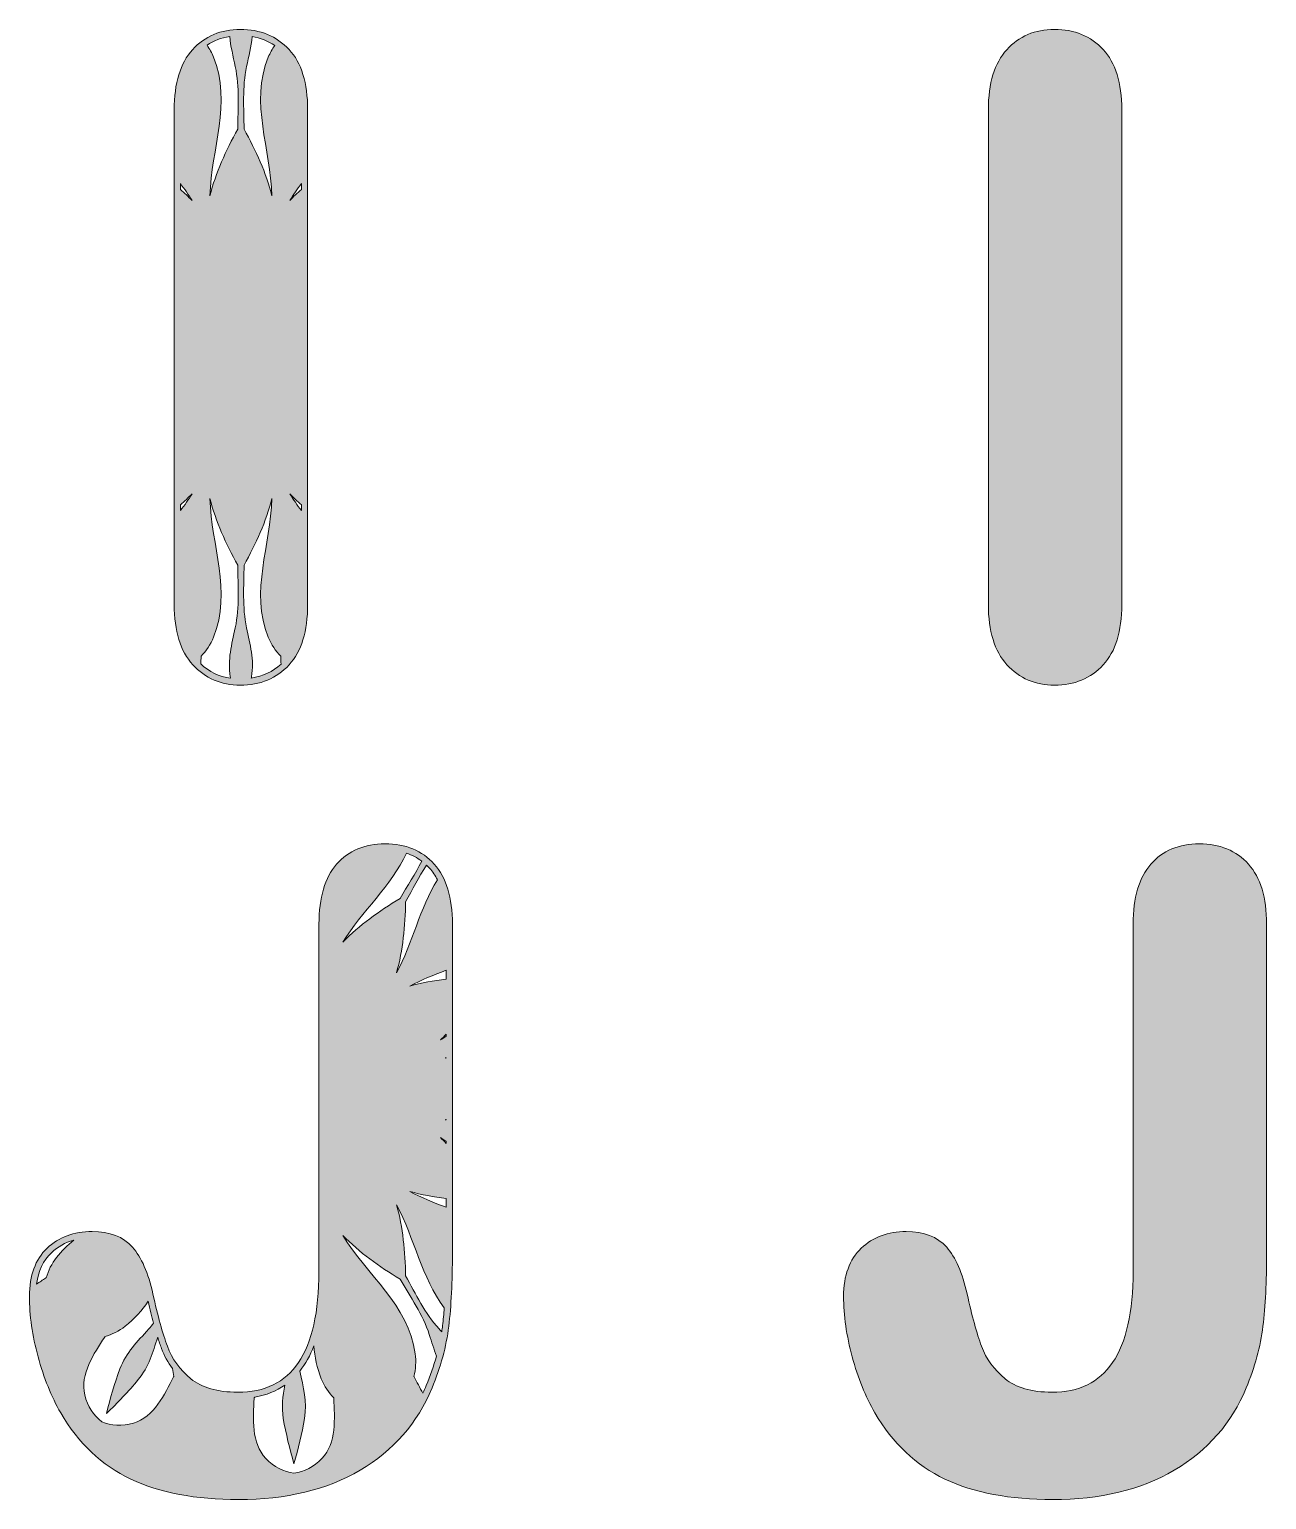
# Model space of a CAD drawing. Extents: x -728 to 2523, y -2539 to -44.
# Drawn here: x 1675 to 2465, y -2539 to -1601 of the extents above; entities that cross this region are included whole.
import ezdxf

# ---------------------------------------------------------------- set-up
doc = ezdxf.new("R2010")
doc.units = 0
doc.header["$MEASUREMENT"] = 0
doc.layers.add('Layer 1', color=7, linetype='Continuous', lineweight=0)

msp = doc.modelspace()

# ---------------------------------------------------------------- hatches: boundary and pattern name
at = {"layer": 'Layer 1', "true_color": 0x04878f, "transparency": 33554687}
h = msp.add_hatch(color=136, dxfattribs=at)
h.dxf.hatch_style = 2
edge = h.paths.add_edge_path()
edge.add_spline(control_points=[(1806.41, -1624.35), (1809.16, -1637.61), (1808.13, -1650.96), (1807.95, -1664.39), (1800.49, -1677.91), (1793.85, -1692.25), (1790.22, -1706.86), (1790.95, -1677.04), (1804.39, -1647.47), (1792.5, -1618.31), (1791.4, -1615.59), (1790, -1613.08), (1788.37, -1610.76), (1792.63, -1607.82), (1797.43, -1605.96), (1802.84, -1605.13), (1803.42, -1611.51), (1805.02, -1617.68), (1806.41, -1624.35)], knot_values=[0, 0, 0, 0, 1, 1, 1, 2, 2, 2, 3, 3, 3, 4, 4, 4, 5, 5, 5, 6, 6, 6, 6], degree=3, periodic=0)
edge = h.paths.add_edge_path()
edge.add_spline(control_points=[(1829.78, -1706.86), (1826.15, -1692.25), (1819.51, -1677.91), (1812.05, -1664.39), (1811.87, -1650.96), (1810.84, -1637.61), (1813.59, -1624.35), (1814.97, -1617.71), (1816.56, -1611.58), (1817.15, -1605.24), (1822.51, -1606.13), (1827.33, -1608), (1831.57, -1610.84), (1829.97, -1613.14), (1828.58, -1615.63), (1827.5, -1618.31), (1815.61, -1647.47), (1829.05, -1677.04), (1829.78, -1706.86)], knot_values=[0, 0, 0, 0, 1, 1, 1, 2, 2, 2, 3, 3, 3, 4, 4, 4, 5, 5, 5, 6, 6, 6, 6], degree=3, periodic=0)
edge = h.paths.add_edge_path()
edge.add_spline(control_points=[(1771.38, -1699.09), (1774.02, -1702.6), (1776.54, -1706.19), (1778.82, -1709.92), (1776.46, -1707.47), (1773.97, -1705.12), (1771.38, -1702.84), (1771.38, -1702.84), (1771.38, -1699.09), (1771.38, -1699.09)], knot_values=[0, 0, 0, 0, 1, 1, 1, 2, 2, 2, 3, 3, 3, 3], degree=3, periodic=0)
edge = h.paths.add_edge_path()
edge.add_spline(control_points=[(1771.38, -1904.17), (1773.97, -1901.9), (1776.46, -1899.54), (1778.82, -1897.1), (1776.54, -1900.83), (1774.02, -1904.41), (1771.38, -1907.92), (1771.38, -1907.92), (1771.38, -1904.17), (1771.38, -1904.17)], knot_values=[0, 0, 0, 0, 1, 1, 1, 2, 2, 2, 3, 3, 3, 3], degree=3, periodic=0)
edge = h.paths.add_edge_path()
edge.add_spline(control_points=[(1784.37, -2005.76), (1784.45, -2004.22), (1784.53, -2002.72), (1784.61, -2001.26), (1784.61, -2001.13), (1784.56, -2001.04), (1784.54, -2000.91), (1787.86, -1997.46), (1790.62, -1993.36), (1792.5, -1988.71), (1804.39, -1959.54), (1790.95, -1929.98), (1790.22, -1900.16), (1793.85, -1914.77), (1800.49, -1929.1), (1807.95, -1942.62), (1808.13, -1956.05), (1809.16, -1969.4), (1806.41, -1982.66), (1804.17, -1993.43), (1801.37, -2002.88), (1803.23, -2014), (1803.28, -2014.31), (1803.33, -2014.61), (1803.39, -2014.92), (1796.08, -2013.83), (1789.71, -2010.76), (1784.37, -2005.76)], knot_values=[0, 0, 0, 0, 1, 1, 1, 2, 2, 2, 3, 3, 3, 4, 4, 4, 5, 5, 5, 6, 6, 6, 7, 7, 7, 8, 8, 8, 9, 9, 9, 9], degree=3, periodic=0)
edge = h.paths.add_edge_path()
edge.add_spline(control_points=[(1816.63, -2014.84), (1816.67, -2014.56), (1816.73, -2014.28), (1816.77, -2014), (1818.63, -2002.88), (1815.83, -1993.43), (1813.59, -1982.66), (1810.84, -1969.4), (1811.87, -1956.05), (1812.05, -1942.62), (1819.51, -1929.1), (1826.15, -1914.77), (1829.78, -1900.16), (1829.05, -1929.98), (1815.61, -1959.54), (1827.5, -1988.71), (1829.38, -1993.36), (1832.14, -1997.46), (1835.46, -2000.91), (1835.44, -2001.04), (1835.39, -2001.13), (1835.39, -2001.26), (1835.47, -2002.75), (1835.56, -2004.29), (1835.64, -2005.86), (1830.38, -2010.69), (1824.02, -2013.7), (1816.63, -2014.84)], knot_values=[0, 0, 0, 0, 1, 1, 1, 2, 2, 2, 3, 3, 3, 4, 4, 4, 5, 5, 5, 6, 6, 6, 7, 7, 7, 8, 8, 8, 9, 9, 9, 9], degree=3, periodic=0)
edge = h.paths.add_edge_path()
edge.add_spline(control_points=[(1848.62, -1907.92), (1845.98, -1904.41), (1843.46, -1900.83), (1841.18, -1897.1), (1843.54, -1899.54), (1846.03, -1901.9), (1848.62, -1904.17), (1848.62, -1904.17), (1848.62, -1907.92), (1848.62, -1907.92)], knot_values=[0, 0, 0, 0, 1, 1, 1, 2, 2, 2, 3, 3, 3, 3], degree=3, periodic=0)
edge = h.paths.add_edge_path()
edge.add_spline(control_points=[(1848.62, -1702.84), (1846.03, -1705.12), (1843.54, -1707.47), (1841.18, -1709.92), (1843.46, -1706.19), (1845.98, -1702.6), (1848.62, -1699.09), (1848.62, -1699.09), (1848.62, -1702.84), (1848.62, -1702.84)], knot_values=[0, 0, 0, 0, 1, 1, 1, 2, 2, 2, 3, 3, 3, 3], degree=3, periodic=0)
edge = h.paths.add_edge_path()
edge.add_spline(control_points=[(1840.74, -1613.44), (1832.8, -1604.94), (1822.33, -1600.63), (1809.59, -1600.63), (1797.2, -1600.63), (1786.95, -1604.99), (1779.11, -1613.6), (1771.32, -1622.14), (1767.38, -1635.02), (1767.38, -1651.88), (1767.38, -1651.88), (1767.38, -1967.86), (1767.38, -1967.86), (1767.38, -1984.71), (1771.37, -1997.64), (1779.25, -2006.27), (1787.18, -2014.97), (1797.38, -2019.37), (1809.59, -2019.37), (1822.33, -2019.37), (1832.81, -2015.01), (1840.74, -2006.42), (1848.63, -1997.86), (1852.62, -1984.89), (1852.62, -1967.86), (1852.62, -1967.86), (1852.62, -1651.88), (1852.62, -1651.88), (1852.62, -1634.84), (1848.62, -1621.91), (1840.74, -1613.44)], knot_values=[0, 0, 0, 0, 1, 1, 1, 2, 2, 2, 3, 3, 3, 4, 4, 4, 5, 5, 5, 6, 6, 6, 7, 7, 7, 8, 8, 8, 9, 9, 9, 10, 10, 10, 10], degree=3, periodic=0)
at = {"layer": 'Layer 1', "true_color": 0x005978, "transparency": 33554687}
h = msp.add_hatch(color=146, dxfattribs=at)
h.dxf.hatch_style = 2
edge = h.paths.add_edge_path()
edge.add_spline(control_points=[(2360.74, -1613.44), (2352.8, -1604.94), (2342.33, -1600.63), (2329.59, -1600.63), (2317.2, -1600.63), (2306.95, -1604.99), (2299.11, -1613.6), (2291.32, -1622.14), (2287.38, -1635.02), (2287.38, -1651.88), (2287.38, -1651.88), (2287.38, -1967.86), (2287.38, -1967.86), (2287.38, -1984.71), (2291.37, -1997.64), (2299.25, -2006.27), (2307.18, -2014.97), (2317.38, -2019.37), (2329.59, -2019.37), (2342.33, -2019.37), (2352.81, -2015.01), (2360.74, -2006.42), (2368.63, -1997.86), (2372.62, -1984.89), (2372.62, -1967.86), (2372.62, -1967.86), (2372.62, -1651.88), (2372.62, -1651.88), (2372.62, -1634.84), (2368.62, -1621.91), (2360.74, -1613.44)], knot_values=[0, 0, 0, 0, 1, 1, 1, 2, 2, 2, 3, 3, 3, 4, 4, 4, 5, 5, 5, 6, 6, 6, 7, 7, 7, 8, 8, 8, 9, 9, 9, 10, 10, 10, 10], degree=3, periodic=0)
at = {"layer": 'Layer 1', "true_color": 0x04878f, "transparency": 33554687}
h = msp.add_hatch(color=136, dxfattribs=at)
h.dxf.hatch_style = 2
edge = h.paths.add_edge_path()
edge.add_spline(control_points=[(1920.74, -2461.03), (1920.69, -2460.9), (1920.59, -2460.85), (1920.51, -2460.74), (1921.67, -2456.1), (1921.99, -2451.17), (1921.31, -2446.21), (1917.01, -2415), (1890.59, -2396.11), (1875.04, -2370.65), (1885.5, -2381.5), (1898.41, -2390.58), (1911.63, -2398.58), (1918.51, -2410.12), (1926.07, -2421.15), (1930.33, -2434.03), (1931.89, -2438.78), (1933.23, -2443.35), (1934.89, -2447.75), (1933.17, -2453.99), (1931.01, -2460.28), (1928.39, -2466.57), (1927.7, -2468.22), (1926.97, -2469.83), (1926.22, -2471.43), (1924.2, -2467.91), (1922.41, -2464.32), (1920.74, -2461.03)], knot_values=[0, 0, 0, 0, 1, 1, 1, 2, 2, 2, 3, 3, 3, 4, 4, 4, 5, 5, 5, 6, 6, 6, 7, 7, 7, 8, 8, 8, 9, 9, 9, 9], degree=3, periodic=0)
edge = h.paths.add_edge_path()
edge.add_spline(control_points=[(1911.63, -2155.56), (1898.41, -2163.55), (1885.5, -2172.63), (1875.04, -2183.48), (1887.22, -2163.54), (1906.06, -2147.63), (1915.73, -2126.68), (1919.31, -2127.85), (1922.57, -2129.53), (1925.49, -2131.7), (1921.41, -2139.92), (1916.36, -2147.62), (1911.63, -2155.56)], knot_values=[0, 0, 0, 0, 1, 1, 1, 2, 2, 2, 3, 3, 3, 4, 4, 4, 4], degree=3, periodic=0)
edge = h.paths.add_edge_path()
edge.add_spline(control_points=[(1930.52, -2136.28), (1932.45, -2138.42), (1934.1, -2140.88), (1935.5, -2143.64), (1924.23, -2161.78), (1919.7, -2184.03), (1909.36, -2203.07), (1913.49, -2188.65), (1914.88, -2172.99), (1915.2, -2157.61), (1919.6, -2149.76), (1923.64, -2141.74), (1928.55, -2134.27), (1929.23, -2134.91), (1929.89, -2135.57), (1930.52, -2136.28)], knot_values=[0, 0, 0, 0, 1, 1, 1, 2, 2, 2, 3, 3, 3, 4, 4, 4, 5, 5, 5, 5], degree=3, periodic=0)
edge = h.paths.add_edge_path()
edge.add_spline(control_points=[(1837.08, -2487.56), (1838.71, -2497.33), (1841.15, -2506.95), (1843.86, -2516.52), (1846.56, -2506.95), (1849, -2497.33), (1850.63, -2487.56), (1852.43, -2476.81), (1849.87, -2467.61), (1847.68, -2457.28), (1851.27, -2452.78), (1854.26, -2447.4), (1856.65, -2441.16), (1857.11, -2448.22), (1858.5, -2455.25), (1861.36, -2462.27), (1863.24, -2466.92), (1866, -2471.02), (1869.31, -2474.46), (1869.3, -2474.6), (1869.25, -2474.69), (1869.25, -2474.82), (1869.92, -2487.27), (1871.18, -2503.3), (1861.78, -2513.13), (1856.6, -2518.56), (1850.38, -2521.73), (1843.86, -2522.59), (1837.33, -2521.73), (1831.12, -2518.56), (1825.93, -2513.13), (1816.53, -2503.3), (1817.79, -2487.27), (1818.47, -2474.82), (1818.47, -2474.69), (1818.41, -2474.6), (1818.4, -2474.46), (1818.58, -2474.28), (1818.75, -2474.08), (1818.92, -2473.9), (1826.2, -2472.66), (1832.59, -2470.12), (1838.11, -2466.29), (1836.71, -2473.23), (1835.82, -2480.01), (1837.08, -2487.56)], knot_values=[0, 0, 0, 0, 1, 1, 1, 2, 2, 2, 3, 3, 3, 4, 4, 4, 5, 5, 5, 6, 6, 6, 7, 7, 7, 8, 8, 8, 9, 9, 9, 10, 10, 10, 11, 11, 11, 12, 12, 12, 13, 13, 13, 14, 14, 14, 15, 15, 15, 15], degree=3, periodic=0)
edge = h.paths.add_edge_path()
edge.add_spline(control_points=[(1744.47, -2462.74), (1751.25, -2454.51), (1753.7, -2445.48), (1756.85, -2435.68), (1757.66, -2438.27), (1758.48, -2440.67), (1759.28, -2442.86), (1760.99, -2447.47), (1763.35, -2451.76), (1766.3, -2455.71), (1766.49, -2457.42), (1766.79, -2459.1), (1767.2, -2460.74), (1767.12, -2460.85), (1767.03, -2460.9), (1766.97, -2461.03), (1761.33, -2472.14), (1754.4, -2486.65), (1741.35, -2490.47), (1734.15, -2492.58), (1727.17, -2492.22), (1721.1, -2489.7), (1715.88, -2485.69), (1712.08, -2479.83), (1710.29, -2472.54), (1707.07, -2459.32), (1716.18, -2446.08), (1722.98, -2435.63), (1723.06, -2435.51), (1723.12, -2435.39), (1723.17, -2435.27), (1727.74, -2433.95), (1732.16, -2431.77), (1736.1, -2428.71), (1742.09, -2424.05), (1746.83, -2418.64), (1750.76, -2412.74), (1751.92, -2417.78), (1753.08, -2422.45), (1754.24, -2426.73), (1753.26, -2427.99), (1752.23, -2429.22), (1751.16, -2430.42), (1743.85, -2438.62), (1736.69, -2445.42), (1732.74, -2455.97), (1729.27, -2465.25), (1726.58, -2474.8), (1724.12, -2484.43), (1731.26, -2477.5), (1738.18, -2470.39), (1744.47, -2462.74)], knot_values=[0, 0, 0, 0, 1, 1, 1, 2, 2, 2, 3, 3, 3, 4, 4, 4, 5, 5, 5, 6, 6, 6, 7, 7, 7, 8, 8, 8, 9, 9, 9, 10, 10, 10, 11, 11, 11, 12, 12, 12, 13, 13, 13, 14, 14, 14, 15, 15, 15, 16, 16, 16, 17, 17, 17, 17], degree=3, periodic=0)
edge = h.paths.add_edge_path()
edge.add_spline(control_points=[(1703.28, -2373.72), (1699.27, -2376.89), (1695.55, -2380.53), (1692.21, -2384.83), (1689.15, -2388.77), (1686.97, -2393.18), (1685.65, -2397.75), (1685.53, -2397.81), (1685.41, -2397.86), (1685.29, -2397.94), (1683.43, -2399.15), (1681.47, -2400.44), (1679.44, -2401.72), (1680.63, -2393.35), (1683.81, -2386.66), (1688.94, -2381.79), (1693, -2377.95), (1697.8, -2375.26), (1703.28, -2373.72)], knot_values=[0, 0, 0, 0, 1, 1, 1, 2, 2, 2, 3, 3, 3, 4, 4, 4, 5, 5, 5, 6, 6, 6, 6], degree=3, periodic=0)
edge = h.paths.add_edge_path()
edge.add_spline(control_points=[(1938.78, -2428.24), (1938.62, -2429.58), (1938.42, -2430.92), (1938.22, -2432.27), (1937.66, -2431.66), (1937.11, -2431.04), (1936.56, -2430.42), (1927.53, -2420.32), (1921.76, -2408.24), (1915.2, -2396.52), (1914.88, -2381.14), (1913.49, -2365.48), (1909.36, -2351.06), (1920.95, -2372.4), (1925.23, -2397.77), (1939.9, -2416.86), (1939.59, -2420.88), (1939.22, -2424.68), (1938.78, -2428.24)], knot_values=[0, 0, 0, 0, 1, 1, 1, 2, 2, 2, 3, 3, 3, 4, 4, 4, 5, 5, 5, 6, 6, 6, 6], degree=3, periodic=0)
edge = h.paths.add_edge_path()
edge.add_spline(control_points=[(1941.09, -2352.73), (1933.15, -2349.73), (1925.26, -2346.59), (1917.85, -2342.57), (1925.34, -2344.71), (1933.16, -2346.11), (1941.09, -2347.01), (1941.09, -2347.01), (1941.09, -2352.73), (1941.09, -2352.73)], knot_values=[0, 0, 0, 0, 1, 1, 1, 2, 2, 2, 3, 3, 3, 3], degree=3, periodic=0)
edge = h.paths.add_edge_path()
edge.add_spline(control_points=[(1941.09, -2311.93), (1939.9, -2310.68), (1938.69, -2309.45), (1937.44, -2308.25), (1938.68, -2309), (1939.89, -2309.79), (1941.09, -2310.59), (1941.09, -2310.59), (1941.09, -2311.93), (1941.09, -2311.93)], knot_values=[0, 0, 0, 0, 1, 1, 1, 2, 2, 2, 3, 3, 3, 3], degree=3, periodic=0)
edge = h.paths.add_edge_path()
edge.add_spline(control_points=[(1941.09, -2296.82), (1940.9, -2296.83), (1940.7, -2296.84), (1940.51, -2296.85), (1940.7, -2296.8), (1940.9, -2296.74), (1941.09, -2296.69), (1941.09, -2296.69), (1941.09, -2296.82), (1941.09, -2296.82)], knot_values=[0, 0, 0, 0, 1, 1, 1, 2, 2, 2, 3, 3, 3, 3], degree=3, periodic=0)
edge = h.paths.add_edge_path()
edge.add_spline(control_points=[(1941.09, -2257.44), (1940.9, -2257.39), (1940.7, -2257.33), (1940.51, -2257.28), (1940.7, -2257.29), (1940.9, -2257.3), (1941.09, -2257.31), (1941.09, -2257.31), (1941.09, -2257.44), (1941.09, -2257.44)], knot_values=[0, 0, 0, 0, 1, 1, 1, 2, 2, 2, 3, 3, 3, 3], degree=3, periodic=0)
edge = h.paths.add_edge_path()
edge.add_spline(control_points=[(1941.09, -2243.54), (1939.89, -2244.34), (1938.68, -2245.13), (1937.44, -2245.88), (1938.69, -2244.69), (1939.9, -2243.45), (1941.09, -2242.2), (1941.09, -2242.2), (1941.09, -2243.54), (1941.09, -2243.54)], knot_values=[0, 0, 0, 0, 1, 1, 1, 2, 2, 2, 3, 3, 3, 3], degree=3, periodic=0)
edge = h.paths.add_edge_path()
edge.add_spline(control_points=[(1941.09, -2207.12), (1933.16, -2208.02), (1925.34, -2209.42), (1917.85, -2211.56), (1925.26, -2207.54), (1933.15, -2204.4), (1941.09, -2201.4), (1941.09, -2201.4), (1941.09, -2207.12), (1941.09, -2207.12)], knot_values=[0, 0, 0, 0, 1, 1, 1, 2, 2, 2, 3, 3, 3, 3], degree=3, periodic=0)
edge = h.paths.add_edge_path()
edge.add_spline(control_points=[(1933.49, -2133.6), (1925.75, -2124.99), (1915.17, -2120.63), (1902.05, -2120.63), (1889.1, -2120.63), (1878.7, -2125), (1871.15, -2133.62), (1863.65, -2142.16), (1859.83, -2155.03), (1859.83, -2171.87), (1859.83, -2171.87), (1859.83, -2393.74), (1859.83, -2393.74), (1859.83, -2419.56), (1855.42, -2439.13), (1846.71, -2451.91), (1838.04, -2464.62), (1825.36, -2470.8), (1807.94, -2470.8), (1794.98, -2470.8), (1784.92, -2467.92), (1778.03, -2462.23), (1771.04, -2456.47), (1766, -2449.48), (1763.03, -2441.47), (1759.98, -2433.22), (1756.89, -2421.98), (1753.81, -2408.08), (1750.83, -2394.68), (1746.44, -2384.62), (1740.77, -2378.19), (1734.93, -2371.57), (1726.23, -2368.21), (1714.92, -2368.21), (1703.32, -2368.21), (1693.67, -2371.8), (1686.19, -2378.88), (1678.7, -2386), (1674.91, -2396.33), (1674.91, -2409.61), (1674.91, -2421.78), (1676.76, -2434.75), (1680.44, -2448.16), (1684.11, -2461.58), (1688.97, -2473.61), (1694.88, -2483.93), (1706.15, -2503.35), (1721.21, -2517.61), (1739.66, -2526.32), (1757.98, -2534.98), (1781.15, -2539.37), (1808.49, -2539.37), (1838.8, -2539.37), (1864.92, -2533.06), (1886.1, -2520.63), (1907.36, -2508.15), (1922.83, -2490.47), (1932.07, -2468.1), (1937.59, -2454.86), (1941.18, -2441.62), (1942.75, -2428.73), (1944.3, -2415.92), (1945.09, -2400.19), (1945.09, -2381.98), (1945.09, -2381.98), (1945.09, -2171.87), (1945.09, -2171.87), (1945.09, -2155.02), (1941.19, -2142.15), (1933.49, -2133.6)], knot_values=[0, 0, 0, 0, 1, 1, 1, 2, 2, 2, 3, 3, 3, 4, 4, 4, 5, 5, 5, 6, 6, 6, 7, 7, 7, 8, 8, 8, 9, 9, 9, 10, 10, 10, 11, 11, 11, 12, 12, 12, 13, 13, 13, 14, 14, 14, 15, 15, 15, 16, 16, 16, 17, 17, 17, 18, 18, 18, 19, 19, 19, 20, 20, 20, 21, 21, 21, 22, 22, 22, 23, 23, 23, 23], degree=3, periodic=0)
at = {"layer": 'Layer 1', "true_color": 0x005978, "transparency": 33554687}
h = msp.add_hatch(color=146, dxfattribs=at)
h.dxf.hatch_style = 2
edge = h.paths.add_edge_path()
edge.add_spline(control_points=[(2453.49, -2133.6), (2445.75, -2124.99), (2435.17, -2120.63), (2422.05, -2120.63), (2409.1, -2120.63), (2398.7, -2125), (2391.15, -2133.62), (2383.65, -2142.16), (2379.83, -2155.03), (2379.83, -2171.87), (2379.83, -2171.87), (2379.83, -2393.74), (2379.83, -2393.74), (2379.83, -2419.56), (2375.42, -2439.13), (2366.71, -2451.91), (2358.04, -2464.62), (2345.36, -2470.8), (2327.94, -2470.8), (2314.98, -2470.8), (2304.92, -2467.92), (2298.03, -2462.23), (2291.04, -2456.47), (2286, -2449.48), (2283.03, -2441.47), (2279.98, -2433.22), (2276.89, -2421.98), (2273.81, -2408.08), (2270.83, -2394.68), (2266.44, -2384.62), (2260.77, -2378.19), (2254.93, -2371.57), (2246.23, -2368.21), (2234.92, -2368.21), (2223.32, -2368.21), (2213.67, -2371.8), (2206.19, -2378.88), (2198.7, -2386), (2194.91, -2396.33), (2194.91, -2409.61), (2194.91, -2421.78), (2196.76, -2434.75), (2200.44, -2448.16), (2204.11, -2461.58), (2208.97, -2473.61), (2214.88, -2483.93), (2226.15, -2503.35), (2241.21, -2517.61), (2259.66, -2526.32), (2277.98, -2534.98), (2301.15, -2539.37), (2328.49, -2539.37), (2358.8, -2539.37), (2384.92, -2533.06), (2406.1, -2520.63), (2427.36, -2508.15), (2442.83, -2490.47), (2452.07, -2468.1), (2457.59, -2454.86), (2461.18, -2441.62), (2462.75, -2428.73), (2464.3, -2415.92), (2465.09, -2400.19), (2465.09, -2381.98), (2465.09, -2381.98), (2465.09, -2171.87), (2465.09, -2171.87), (2465.09, -2155.02), (2461.19, -2142.15), (2453.49, -2133.6)], knot_values=[0, 0, 0, 0, 1, 1, 1, 2, 2, 2, 3, 3, 3, 4, 4, 4, 5, 5, 5, 6, 6, 6, 7, 7, 7, 8, 8, 8, 9, 9, 9, 10, 10, 10, 11, 11, 11, 12, 12, 12, 13, 13, 13, 14, 14, 14, 15, 15, 15, 16, 16, 16, 17, 17, 17, 18, 18, 18, 19, 19, 19, 20, 20, 20, 21, 21, 21, 22, 22, 22, 23, 23, 23, 23], degree=3, periodic=0)

# ---------------------------------------------------------------- linework, layer by layer
at = {"layer": 'Layer 1'}
for points, knots in [([(1840.74, -1613.44), (1832.8, -1604.94), (1822.33, -1600.63), (1809.59, -1600.63), (1797.2, -1600.63), (1786.95, -1604.99), (1779.11, -1613.6), (1771.32, -1622.14), (1767.38, -1635.02), (1767.38, -1651.88), (1767.38, -1651.88), (1767.38, -1967.86), (1767.38, -1967.86), (1767.38, -1984.71), (1771.37, -1997.64), (1779.25, -2006.27), (1787.18, -2014.97), (1797.38, -2019.37), (1809.59, -2019.37), (1822.33, -2019.37), (1832.81, -2015.01), (1840.74, -2006.42), (1848.63, -1997.86), (1852.62, -1984.89), (1852.62, -1967.86), (1852.62, -1967.86), (1852.62, -1651.88), (1852.62, -1651.88), (1852.62, -1634.84), (1848.62, -1621.91), (1840.74, -1613.44)], [0, 0, 0, 0, 1, 1, 1, 2, 2, 2, 3, 3, 3, 4, 4, 4, 5, 5, 5, 6, 6, 6, 7, 7, 7, 8, 8, 8, 9, 9, 9, 10, 10, 10, 10]), ([(1806.41, -1624.35), (1809.16, -1637.61), (1808.13, -1650.96), (1807.95, -1664.39), (1800.49, -1677.91), (1793.85, -1692.25), (1790.22, -1706.86), (1790.95, -1677.04), (1804.39, -1647.47), (1792.5, -1618.31), (1791.4, -1615.59), (1790, -1613.08), (1788.37, -1610.76), (1792.63, -1607.82), (1797.43, -1605.96), (1802.84, -1605.13), (1803.42, -1611.51), (1805.02, -1617.68), (1806.41, -1624.35)], [0, 0, 0, 0, 1, 1, 1, 2, 2, 2, 3, 3, 3, 4, 4, 4, 5, 5, 5, 6, 6, 6, 6]), ([(1829.78, -1706.86), (1826.15, -1692.25), (1819.51, -1677.91), (1812.05, -1664.39), (1811.87, -1650.96), (1810.84, -1637.61), (1813.59, -1624.35), (1814.97, -1617.71), (1816.56, -1611.58), (1817.15, -1605.24), (1822.51, -1606.13), (1827.33, -1608), (1831.57, -1610.84), (1829.97, -1613.14), (1828.58, -1615.63), (1827.5, -1618.31), (1815.61, -1647.47), (1829.05, -1677.04), (1829.78, -1706.86)], [0, 0, 0, 0, 1, 1, 1, 2, 2, 2, 3, 3, 3, 4, 4, 4, 5, 5, 5, 6, 6, 6, 6]), ([(2360.74, -1613.44), (2352.8, -1604.94), (2342.33, -1600.63), (2329.59, -1600.63), (2317.2, -1600.63), (2306.95, -1604.99), (2299.11, -1613.6), (2291.32, -1622.14), (2287.38, -1635.02), (2287.38, -1651.88), (2287.38, -1651.88), (2287.38, -1967.86), (2287.38, -1967.86), (2287.38, -1984.71), (2291.37, -1997.64), (2299.25, -2006.27), (2307.18, -2014.97), (2317.38, -2019.37), (2329.59, -2019.37), (2342.33, -2019.37), (2352.81, -2015.01), (2360.74, -2006.42), (2368.63, -1997.86), (2372.62, -1984.89), (2372.62, -1967.86), (2372.62, -1967.86), (2372.62, -1651.88), (2372.62, -1651.88), (2372.62, -1634.84), (2368.62, -1621.91), (2360.74, -1613.44)], [0, 0, 0, 0, 1, 1, 1, 2, 2, 2, 3, 3, 3, 4, 4, 4, 5, 5, 5, 6, 6, 6, 7, 7, 7, 8, 8, 8, 9, 9, 9, 10, 10, 10, 10]), ([(1771.38, -1699.09), (1774.02, -1702.6), (1776.54, -1706.19), (1778.82, -1709.92), (1776.46, -1707.47), (1773.97, -1705.12), (1771.38, -1702.84), (1771.38, -1702.84), (1771.38, -1699.09), (1771.38, -1699.09)], [0, 0, 0, 0, 1, 1, 1, 2, 2, 2, 3, 3, 3, 3]), ([(1848.62, -1702.84), (1846.03, -1705.12), (1843.54, -1707.47), (1841.18, -1709.92), (1843.46, -1706.19), (1845.98, -1702.6), (1848.62, -1699.09), (1848.62, -1699.09), (1848.62, -1702.84), (1848.62, -1702.84)], [0, 0, 0, 0, 1, 1, 1, 2, 2, 2, 3, 3, 3, 3]), ([(1771.38, -1904.17), (1773.97, -1901.9), (1776.46, -1899.54), (1778.82, -1897.1), (1776.54, -1900.83), (1774.02, -1904.41), (1771.38, -1907.92), (1771.38, -1907.92), (1771.38, -1904.17), (1771.38, -1904.17)], [0, 0, 0, 0, 1, 1, 1, 2, 2, 2, 3, 3, 3, 3]), ([(1784.37, -2005.76), (1784.45, -2004.22), (1784.53, -2002.72), (1784.61, -2001.26), (1784.61, -2001.13), (1784.56, -2001.04), (1784.54, -2000.91), (1787.86, -1997.46), (1790.62, -1993.36), (1792.5, -1988.71), (1804.39, -1959.54), (1790.95, -1929.98), (1790.22, -1900.16), (1793.85, -1914.77), (1800.49, -1929.1), (1807.95, -1942.62), (1808.13, -1956.05), (1809.16, -1969.4), (1806.41, -1982.66), (1804.17, -1993.43), (1801.37, -2002.88), (1803.23, -2014), (1803.28, -2014.31), (1803.33, -2014.61), (1803.39, -2014.92), (1796.08, -2013.83), (1789.71, -2010.76), (1784.37, -2005.76)], [0, 0, 0, 0, 1, 1, 1, 2, 2, 2, 3, 3, 3, 4, 4, 4, 5, 5, 5, 6, 6, 6, 7, 7, 7, 8, 8, 8, 9, 9, 9, 9]), ([(1816.63, -2014.84), (1816.67, -2014.56), (1816.73, -2014.28), (1816.77, -2014), (1818.63, -2002.88), (1815.83, -1993.43), (1813.59, -1982.66), (1810.84, -1969.4), (1811.87, -1956.05), (1812.05, -1942.62), (1819.51, -1929.1), (1826.15, -1914.77), (1829.78, -1900.16), (1829.05, -1929.98), (1815.61, -1959.54), (1827.5, -1988.71), (1829.38, -1993.36), (1832.14, -1997.46), (1835.46, -2000.91), (1835.44, -2001.04), (1835.39, -2001.13), (1835.39, -2001.26), (1835.47, -2002.75), (1835.56, -2004.29), (1835.64, -2005.86), (1830.38, -2010.69), (1824.02, -2013.7), (1816.63, -2014.84)], [0, 0, 0, 0, 1, 1, 1, 2, 2, 2, 3, 3, 3, 4, 4, 4, 5, 5, 5, 6, 6, 6, 7, 7, 7, 8, 8, 8, 9, 9, 9, 9]), ([(1848.62, -1907.92), (1845.98, -1904.41), (1843.46, -1900.83), (1841.18, -1897.1), (1843.54, -1899.54), (1846.03, -1901.9), (1848.62, -1904.17), (1848.62, -1904.17), (1848.62, -1907.92), (1848.62, -1907.92)], [0, 0, 0, 0, 1, 1, 1, 2, 2, 2, 3, 3, 3, 3]), ([(1933.49, -2133.6), (1925.75, -2124.99), (1915.17, -2120.63), (1902.05, -2120.63), (1889.1, -2120.63), (1878.7, -2125), (1871.15, -2133.62), (1863.65, -2142.16), (1859.83, -2155.03), (1859.83, -2171.87), (1859.83, -2171.87), (1859.83, -2393.74), (1859.83, -2393.74), (1859.83, -2419.56), (1855.42, -2439.13), (1846.71, -2451.91), (1838.04, -2464.62), (1825.36, -2470.8), (1807.94, -2470.8), (1794.98, -2470.8), (1784.92, -2467.92), (1778.03, -2462.23), (1771.04, -2456.47), (1766, -2449.48), (1763.03, -2441.47), (1759.98, -2433.22), (1756.89, -2421.98), (1753.81, -2408.08), (1750.83, -2394.68), (1746.44, -2384.62), (1740.77, -2378.19), (1734.93, -2371.57), (1726.23, -2368.21), (1714.92, -2368.21), (1703.32, -2368.21), (1693.67, -2371.8), (1686.19, -2378.88), (1678.7, -2386), (1674.91, -2396.33), (1674.91, -2409.61), (1674.91, -2421.78), (1676.76, -2434.75), (1680.44, -2448.16), (1684.11, -2461.58), (1688.97, -2473.61), (1694.88, -2483.93), (1706.15, -2503.35), (1721.21, -2517.61), (1739.66, -2526.32), (1757.98, -2534.98), (1781.15, -2539.37), (1808.49, -2539.37), (1838.8, -2539.37), (1864.92, -2533.06), (1886.1, -2520.63), (1907.36, -2508.15), (1922.83, -2490.47), (1932.07, -2468.1), (1937.59, -2454.86), (1941.18, -2441.62), (1942.75, -2428.73), (1944.3, -2415.92), (1945.09, -2400.19), (1945.09, -2381.98), (1945.09, -2381.98), (1945.09, -2171.87), (1945.09, -2171.87), (1945.09, -2155.02), (1941.19, -2142.15), (1933.49, -2133.6)], [0, 0, 0, 0, 1, 1, 1, 2, 2, 2, 3, 3, 3, 4, 4, 4, 5, 5, 5, 6, 6, 6, 7, 7, 7, 8, 8, 8, 9, 9, 9, 10, 10, 10, 11, 11, 11, 12, 12, 12, 13, 13, 13, 14, 14, 14, 15, 15, 15, 16, 16, 16, 17, 17, 17, 18, 18, 18, 19, 19, 19, 20, 20, 20, 21, 21, 21, 22, 22, 22, 23, 23, 23, 23]), ([(2453.49, -2133.6), (2445.75, -2124.99), (2435.17, -2120.63), (2422.05, -2120.63), (2409.1, -2120.63), (2398.7, -2125), (2391.15, -2133.62), (2383.65, -2142.16), (2379.83, -2155.03), (2379.83, -2171.87), (2379.83, -2171.87), (2379.83, -2393.74), (2379.83, -2393.74), (2379.83, -2419.56), (2375.42, -2439.13), (2366.71, -2451.91), (2358.04, -2464.62), (2345.36, -2470.8), (2327.94, -2470.8), (2314.98, -2470.8), (2304.92, -2467.92), (2298.03, -2462.23), (2291.04, -2456.47), (2286, -2449.48), (2283.03, -2441.47), (2279.98, -2433.22), (2276.89, -2421.98), (2273.81, -2408.08), (2270.83, -2394.68), (2266.44, -2384.62), (2260.77, -2378.19), (2254.93, -2371.57), (2246.23, -2368.21), (2234.92, -2368.21), (2223.32, -2368.21), (2213.67, -2371.8), (2206.19, -2378.88), (2198.7, -2386), (2194.91, -2396.33), (2194.91, -2409.61), (2194.91, -2421.78), (2196.76, -2434.75), (2200.44, -2448.16), (2204.11, -2461.58), (2208.97, -2473.61), (2214.88, -2483.93), (2226.15, -2503.35), (2241.21, -2517.61), (2259.66, -2526.32), (2277.98, -2534.98), (2301.15, -2539.37), (2328.49, -2539.37), (2358.8, -2539.37), (2384.92, -2533.06), (2406.1, -2520.63), (2427.36, -2508.15), (2442.83, -2490.47), (2452.07, -2468.1), (2457.59, -2454.86), (2461.18, -2441.62), (2462.75, -2428.73), (2464.3, -2415.92), (2465.09, -2400.19), (2465.09, -2381.98), (2465.09, -2381.98), (2465.09, -2171.87), (2465.09, -2171.87), (2465.09, -2155.02), (2461.19, -2142.15), (2453.49, -2133.6)], [0, 0, 0, 0, 1, 1, 1, 2, 2, 2, 3, 3, 3, 4, 4, 4, 5, 5, 5, 6, 6, 6, 7, 7, 7, 8, 8, 8, 9, 9, 9, 10, 10, 10, 11, 11, 11, 12, 12, 12, 13, 13, 13, 14, 14, 14, 15, 15, 15, 16, 16, 16, 17, 17, 17, 18, 18, 18, 19, 19, 19, 20, 20, 20, 21, 21, 21, 22, 22, 22, 23, 23, 23, 23]), ([(1911.63, -2155.56), (1898.41, -2163.55), (1885.5, -2172.63), (1875.04, -2183.48), (1887.22, -2163.54), (1906.06, -2147.63), (1915.73, -2126.68), (1919.31, -2127.85), (1922.57, -2129.53), (1925.49, -2131.7), (1921.41, -2139.92), (1916.36, -2147.62), (1911.63, -2155.56)], [0, 0, 0, 0, 1, 1, 1, 2, 2, 2, 3, 3, 3, 4, 4, 4, 4]), ([(1930.52, -2136.28), (1932.45, -2138.42), (1934.1, -2140.88), (1935.5, -2143.64), (1924.23, -2161.78), (1919.7, -2184.03), (1909.36, -2203.07), (1913.49, -2188.65), (1914.88, -2172.99), (1915.2, -2157.61), (1919.6, -2149.76), (1923.64, -2141.74), (1928.55, -2134.27), (1929.23, -2134.91), (1929.89, -2135.57), (1930.52, -2136.28)], [0, 0, 0, 0, 1, 1, 1, 2, 2, 2, 3, 3, 3, 4, 4, 4, 5, 5, 5, 5]), ([(1941.09, -2207.12), (1933.16, -2208.02), (1925.34, -2209.42), (1917.85, -2211.56), (1925.26, -2207.54), (1933.15, -2204.4), (1941.09, -2201.4), (1941.09, -2201.4), (1941.09, -2207.12), (1941.09, -2207.12)], [0, 0, 0, 0, 1, 1, 1, 2, 2, 2, 3, 3, 3, 3]), ([(1941.09, -2243.54), (1939.89, -2244.34), (1938.68, -2245.13), (1937.44, -2245.88), (1938.69, -2244.69), (1939.9, -2243.45), (1941.09, -2242.2), (1941.09, -2242.2), (1941.09, -2243.54), (1941.09, -2243.54)], [0, 0, 0, 0, 1, 1, 1, 2, 2, 2, 3, 3, 3, 3]), ([(1941.09, -2257.44), (1940.9, -2257.39), (1940.7, -2257.33), (1940.51, -2257.28), (1940.7, -2257.29), (1940.9, -2257.3), (1941.09, -2257.31), (1941.09, -2257.31), (1941.09, -2257.44), (1941.09, -2257.44)], [0, 0, 0, 0, 1, 1, 1, 2, 2, 2, 3, 3, 3, 3]), ([(1941.09, -2296.82), (1940.9, -2296.83), (1940.7, -2296.84), (1940.51, -2296.85), (1940.7, -2296.8), (1940.9, -2296.74), (1941.09, -2296.69), (1941.09, -2296.69), (1941.09, -2296.82), (1941.09, -2296.82)], [0, 0, 0, 0, 1, 1, 1, 2, 2, 2, 3, 3, 3, 3]), ([(1941.09, -2311.93), (1939.9, -2310.68), (1938.69, -2309.45), (1937.44, -2308.25), (1938.68, -2309), (1939.89, -2309.79), (1941.09, -2310.59), (1941.09, -2310.59), (1941.09, -2311.93), (1941.09, -2311.93)], [0, 0, 0, 0, 1, 1, 1, 2, 2, 2, 3, 3, 3, 3]), ([(1941.09, -2352.73), (1933.15, -2349.73), (1925.26, -2346.59), (1917.85, -2342.57), (1925.34, -2344.71), (1933.16, -2346.11), (1941.09, -2347.01), (1941.09, -2347.01), (1941.09, -2352.73), (1941.09, -2352.73)], [0, 0, 0, 0, 1, 1, 1, 2, 2, 2, 3, 3, 3, 3]), ([(1938.78, -2428.24), (1938.62, -2429.58), (1938.42, -2430.92), (1938.22, -2432.27), (1937.66, -2431.66), (1937.11, -2431.04), (1936.56, -2430.42), (1927.53, -2420.32), (1921.76, -2408.24), (1915.2, -2396.52), (1914.88, -2381.14), (1913.49, -2365.48), (1909.36, -2351.06), (1920.95, -2372.4), (1925.23, -2397.77), (1939.9, -2416.86), (1939.59, -2420.88), (1939.22, -2424.68), (1938.78, -2428.24)], [0, 0, 0, 0, 1, 1, 1, 2, 2, 2, 3, 3, 3, 4, 4, 4, 5, 5, 5, 6, 6, 6, 6]), ([(1703.28, -2373.72), (1699.27, -2376.89), (1695.55, -2380.53), (1692.21, -2384.83), (1689.15, -2388.77), (1686.97, -2393.18), (1685.65, -2397.75), (1685.53, -2397.81), (1685.41, -2397.86), (1685.29, -2397.94), (1683.43, -2399.15), (1681.47, -2400.44), (1679.44, -2401.72), (1680.63, -2393.35), (1683.81, -2386.66), (1688.94, -2381.79), (1693, -2377.95), (1697.8, -2375.26), (1703.28, -2373.72)], [0, 0, 0, 0, 1, 1, 1, 2, 2, 2, 3, 3, 3, 4, 4, 4, 5, 5, 5, 6, 6, 6, 6]), ([(1920.74, -2461.03), (1920.69, -2460.9), (1920.59, -2460.85), (1920.51, -2460.74), (1921.67, -2456.1), (1921.99, -2451.17), (1921.31, -2446.21), (1917.01, -2415), (1890.59, -2396.11), (1875.04, -2370.65), (1885.5, -2381.5), (1898.41, -2390.58), (1911.63, -2398.58), (1918.51, -2410.12), (1926.07, -2421.15), (1930.33, -2434.03), (1931.89, -2438.78), (1933.23, -2443.35), (1934.89, -2447.75), (1933.17, -2453.99), (1931.01, -2460.28), (1928.39, -2466.57), (1927.7, -2468.22), (1926.97, -2469.83), (1926.22, -2471.43), (1924.2, -2467.91), (1922.41, -2464.32), (1920.74, -2461.03)], [0, 0, 0, 0, 1, 1, 1, 2, 2, 2, 3, 3, 3, 4, 4, 4, 5, 5, 5, 6, 6, 6, 7, 7, 7, 8, 8, 8, 9, 9, 9, 9]), ([(1744.47, -2462.74), (1751.25, -2454.51), (1753.7, -2445.48), (1756.85, -2435.68), (1757.66, -2438.27), (1758.48, -2440.67), (1759.28, -2442.86), (1760.99, -2447.47), (1763.35, -2451.76), (1766.3, -2455.71), (1766.49, -2457.42), (1766.79, -2459.1), (1767.2, -2460.74), (1767.12, -2460.85), (1767.03, -2460.9), (1766.97, -2461.03), (1761.33, -2472.14), (1754.4, -2486.65), (1741.35, -2490.47), (1734.15, -2492.58), (1727.17, -2492.22), (1721.1, -2489.7), (1715.88, -2485.69), (1712.08, -2479.83), (1710.29, -2472.54), (1707.07, -2459.32), (1716.18, -2446.08), (1722.98, -2435.63), (1723.06, -2435.51), (1723.12, -2435.39), (1723.17, -2435.27), (1727.74, -2433.95), (1732.16, -2431.77), (1736.1, -2428.71), (1742.09, -2424.05), (1746.83, -2418.64), (1750.76, -2412.74), (1751.92, -2417.78), (1753.08, -2422.45), (1754.24, -2426.73), (1753.26, -2427.99), (1752.23, -2429.22), (1751.16, -2430.42), (1743.85, -2438.62), (1736.69, -2445.42), (1732.74, -2455.97), (1729.27, -2465.25), (1726.58, -2474.8), (1724.12, -2484.43), (1731.26, -2477.5), (1738.18, -2470.39), (1744.47, -2462.74)], [0, 0, 0, 0, 1, 1, 1, 2, 2, 2, 3, 3, 3, 4, 4, 4, 5, 5, 5, 6, 6, 6, 7, 7, 7, 8, 8, 8, 9, 9, 9, 10, 10, 10, 11, 11, 11, 12, 12, 12, 13, 13, 13, 14, 14, 14, 15, 15, 15, 16, 16, 16, 17, 17, 17, 17]), ([(1837.08, -2487.56), (1838.71, -2497.33), (1841.15, -2506.95), (1843.86, -2516.52), (1846.56, -2506.95), (1849, -2497.33), (1850.63, -2487.56), (1852.43, -2476.81), (1849.87, -2467.61), (1847.68, -2457.28), (1851.27, -2452.78), (1854.26, -2447.4), (1856.65, -2441.16), (1857.11, -2448.22), (1858.5, -2455.25), (1861.36, -2462.27), (1863.24, -2466.92), (1866, -2471.02), (1869.31, -2474.46), (1869.3, -2474.6), (1869.25, -2474.69), (1869.25, -2474.82), (1869.92, -2487.27), (1871.18, -2503.3), (1861.78, -2513.13), (1856.6, -2518.56), (1850.38, -2521.73), (1843.86, -2522.59), (1837.33, -2521.73), (1831.12, -2518.56), (1825.93, -2513.13), (1816.53, -2503.3), (1817.79, -2487.27), (1818.47, -2474.82), (1818.47, -2474.69), (1818.41, -2474.6), (1818.4, -2474.46), (1818.58, -2474.28), (1818.75, -2474.08), (1818.92, -2473.9), (1826.2, -2472.66), (1832.59, -2470.12), (1838.11, -2466.29), (1836.71, -2473.23), (1835.82, -2480.01), (1837.08, -2487.56)], [0, 0, 0, 0, 1, 1, 1, 2, 2, 2, 3, 3, 3, 4, 4, 4, 5, 5, 5, 6, 6, 6, 7, 7, 7, 8, 8, 8, 9, 9, 9, 10, 10, 10, 11, 11, 11, 12, 12, 12, 13, 13, 13, 14, 14, 14, 15, 15, 15, 15])]:
    msp.add_open_spline(points, degree=3, knots=knots, dxfattribs=at)

doc.saveas('drawing.dxf')
